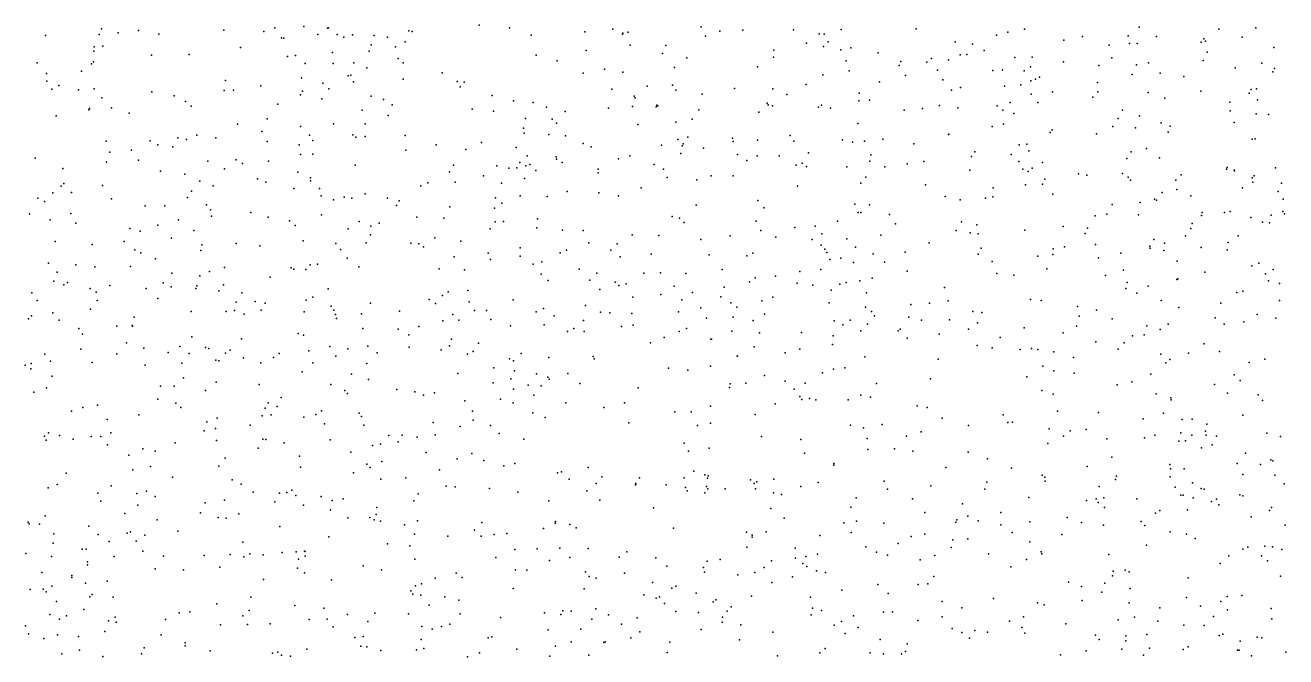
# Model space of a CAD drawing. Extents: x 2 to 99999, y 0 to 49999.
# Drawn here: x 12509 to 24997, y 12502 to 18753 of the extents above; entities that cross this region are included whole.
import ezdxf

# ---------------------------------------------------------------- set-up
doc = ezdxf.new("R2010")
doc.units = 0
doc.header["$MEASUREMENT"] = 0
doc.layers.add('points', color=50, linetype='Continuous')

msp = doc.modelspace()

# ---------------------------------------------------------------- linework, layer by layer
at = {"layer": 'points', "color": 3}
for p in [(15270, 18740, 23), (17006, 18753, 63), (19207, 18738, 48), (23546, 18733, 13), (12710, 18653, 73), (13243, 18663, 99), (13264, 18716, 25), (13429, 18677, 19), (13631, 18701, 23), (13833, 18664, 92), (14477, 18704, 40), (14872, 18692, 13), (14981, 18726, 18), (15047, 18630, 86), (15070, 18625, 34), (15409, 18663, 63), (15503, 18723, 16), (15514, 18728, 27), (15600, 18662, 7), (15665, 18634, 62), (15753, 18657, 24), (15967, 18650, 76), (16099, 18635, 48), (16310, 18699, 44), (16341, 18692, 15), (17306, 18727, 44), (17521, 18655, 96), (18052, 18687, 47), (18329, 18715, 93), (18425, 18665, 55), (18430, 18675, 36), (18484, 18684, 16), (19248, 18645, 53), (19389, 18696, 29), (19619, 18705, 3), (20119, 18709, 94), (20375, 18668, 25), (20425, 18666, 49), (20593, 18711, 7), (21337, 18717, 98), (22132, 18655, 66), (22243, 18684, 50), (22408, 18714, 51), (22984, 18643, 14), (23435, 18647, 98), (23715, 18643, 3), (24186, 18618, 8), (24333, 18713, 44), (24564, 18636, 90), (24699, 18729, 89), (13189, 18497, 76), (13191, 18540, 3), (13279, 18545, 98), (14643, 18534, 31), (15553, 18482, 85), (15917, 18497, 39), (15937, 18560, 17), (16178, 18540, 31), (16273, 18588, 96), (18065, 18503, 95), (18501, 18557, 38), (18854, 18553, 20), (19927, 18506, 64), (20249, 18576, 35), (20418, 18542, 47), (20462, 18589, 8), (20590, 18509, 26), (20688, 18531, 73), (21722, 18589, 78), (21893, 18566, 95), (22009, 18503, 31), (22799, 18605, 77), (23247, 18557, 51), (23449, 18573, 20), (23524, 18574, 31), (24159, 18584, 36), (24200, 18594, 69), (24219, 18486, 16), (24877, 18534, 39), (12627, 18380, 53), (13167, 18370, 68), (13187, 18390, 20), (13759, 18456, 11), (14132, 18462, 29), (15109, 18445, 71), (15187, 18454, 40), (15284, 18375, 66), (15561, 18375, 85), (15766, 18381, 41), (16204, 18424, 33), (16252, 18380, 12), (17571, 18456, 71), (17779, 18400, 37), (18823, 18473, 43), (19064, 18432, 54), (19921, 18436, 65), (20642, 18402, 90), (20958, 18480, 47), (21184, 18394, 31), (21442, 18386, 84), (21487, 18423, 65), (21657, 18412, 59), (21770, 18461, 35), (21838, 18465, 59), (22314, 18435, 29), (22483, 18437, 92), (22794, 18392, 89), (23275, 18430, 46), (23517, 18362, 43), (23636, 18382, 63), (24180, 18404, 61), (24761, 18379, 56), (12719, 18277, 84), (13068, 18297, 65), (15245, 18234, 18), (15709, 18253, 91), (15734, 18259, 50), (15895, 18330, 87), (16640, 18282, 88), (18038, 18278, 66), (18248, 18317, 96), (18429, 18289, 51), (18941, 18334, 59), (19763, 18341, 49), (20412, 18261, 64), (20672, 18303, 38), (21166, 18353, 17), (21229, 18255, 75), (21548, 18308, 50), (22096, 18305, 90), (22191, 18311, 11), (22406, 18302, 18), (22467, 18342, 38), (22556, 18238, 43), (23146, 18355, 31), (23476, 18265, 84), (23752, 18278, 53), (23986, 18247, 1), (24496, 18333, 62), (24869, 18293, 98), (24884, 18324, 96), (12723, 18201, 48), (12772, 18119, 59), (12844, 18158, 89), (13036, 18115, 80), (13191, 18124, 56), (14492, 18205, 44), (14574, 18111, 16), (14844, 18152, 27), (15458, 18181, 88), (15516, 18124, 38), (15760, 18192, 78), (16253, 18218, 13), (16788, 18197, 25), (16818, 18142, 43), (16857, 18190, 5), (18319, 18121, 62), (18669, 18151, 46), (18921, 18161, 97), (18955, 18110, 1), (19535, 18128, 82), (19917, 18125, 91), (20247, 18167, 75), (20971, 18194, 4), (21599, 18213, 2), (21686, 18112, 95), (21773, 18138, 87), (22210, 18149, 29), (22371, 18164, 21), (22470, 18202, 3), (22517, 18220, 96), (23133, 18187, 57), (24655, 18117, 2), (24708, 18124, 98), (13268, 18036, 41), (13765, 18094, 15), (13984, 18055, 15), (14098, 17999, 70), (14481, 18106, 39), (15237, 18063, 99), (15257, 18101, 31), (15449, 18025, 62), (15936, 18052, 87), (16058, 18019, 19), (17135, 18059, 48), (17345, 18005, 49), (17542, 17989, 26), (18541, 18051, 18), (18551, 18034, 43), (19217, 18070, 68), (20054, 18069, 19), (20767, 18006, 23), (20770, 18081, 21), (20872, 18010, 71), (22268, 17987, 89), (22473, 18070, 9), (22540, 17987, 15), (22687, 18093, 21), (23085, 18041, 97), (23135, 18095, 88), (23635, 18088, 43), (23799, 18031, 28), (24154, 18099, 41), (24442, 17992, 96), (24633, 18080, 50), (24717, 18015, 67), (13141, 17917, 12), (13146, 17929, 53), (13363, 17934, 73), (13540, 17883, 95), (14154, 17953, 44), (15012, 17971, 14), (15848, 17913, 2), (16105, 17859, 32), (16145, 17965, 23), (16937, 17924, 33), (17147, 17903, 11), (17675, 17941, 38), (17858, 17898, 16), (18286, 17933, 43), (18526, 17948, 70), (18761, 17944, 93), (18765, 17961, 50), (18775, 17955, 95), (19184, 17916, 57), (19777, 17893, 96), (19860, 17982, 86), (19868, 17964, 77), (19913, 17954, 14), (20368, 17941, 87), (20397, 17963, 8), (20488, 17932, 5), (21218, 17914, 66), (21399, 17929, 49), (21565, 17959, 28), (21747, 17936, 36), (22139, 17956, 26), (22194, 17914, 71), (22302, 17879, 91), (23380, 17912, 99), (24446, 17906, 67), (24705, 17875, 12), (24827, 17868, 60), (12817, 17857, 61), (14612, 17775, 95), (14907, 17828, 85), (15237, 17751, 25), (15564, 17776, 4), (15878, 17776, 69), (17444, 17736, 51), (17464, 17829, 39), (17729, 17823, 74), (17774, 17785, 80), (18579, 17772, 12), (18956, 17794, 11), (19115, 17825, 82), (20757, 17782, 3), (22087, 17750, 13), (22200, 17774, 74), (23284, 17752, 34), (23336, 17831, 99), (23509, 17738, 64), (23549, 17857, 34), (23761, 17788, 66), (23851, 17753, 69), (24487, 17790, 27), (13747, 17608, 7), (14020, 17638, 96), (14107, 17623, 93), (14211, 17666, 26), (14397, 17638, 92), (14852, 17703, 8), (15324, 17666, 22), (15359, 17613, 98), (15754, 17669, 9), (15784, 17646, 32), (15876, 17653, 40), (16274, 17662, 1), (17453, 17686, 45), (17698, 17672, 21), (17863, 17657, 64), (18973, 17621, 58), (19073, 17646, 18), (19517, 17636, 37), (19764, 17616, 36), (20088, 17661, 91), (20605, 17620, 96), (21004, 17624, 39), (21655, 17673, 73), (21659, 17675, 52), (22662, 17692, 79), (22682, 17718, 42), (23121, 17678, 99), (23831, 17694, 97), (24663, 17624, 79), (24692, 17630, 89), (13311, 17605, 6), (13347, 17498, 65), (13561, 17515, 89), (13823, 17568, 42), (13972, 17550, 62), (14906, 17601, 75), (15223, 17570, 94), (16280, 17518, 7), (16582, 17571, 98), (16873, 17524, 26), (17030, 17593, 73), (17372, 17543, 33), (18037, 17581, 91), (18115, 17551, 63), (18812, 17565, 20), (19018, 17561, 100), (19026, 17580, 91), (19229, 17538, 82), (19522, 17602, 16), (20123, 17606, 20), (20270, 17489, 13), (20705, 17597, 96), (20824, 17605, 9), (21313, 17579, 44), (21917, 17499, 72), (22357, 17569, 84), (22432, 17576, 19), (22450, 17509, 94), (23466, 17499, 96), (23618, 17533, 15), (12608, 17437, 63), (13315, 17397, 18), (13631, 17419, 69), (14318, 17407, 74), (14600, 17421, 64), (14661, 17384, 16), (14919, 17407, 88), (15236, 17475, 23), (15360, 17476, 14), (15779, 17368, 21), (16753, 17367, 88), (17183, 17360, 8), (17410, 17395, 46), (17468, 17362, 22), (17482, 17460, 77), (17509, 17376, 59), (17769, 17449, 39), (17773, 17428, 49), (17829, 17396, 79), (18388, 17431, 91), (18499, 17461, 29), (18739, 17376, 2), (19005, 17482, 36), (19565, 17474, 93), (19657, 17413, 82), (19761, 17459, 100), (19977, 17460, 31), (20148, 17367, 63), (20206, 17388, 50), (20876, 17409, 95), (20886, 17471, 35), (21247, 17381, 4), (21410, 17404, 33), (21883, 17455, 10), (22277, 17474, 37), (22353, 17403, 69), (22588, 17393, 25), (23421, 17435, 48), (23747, 17442, 37), (12881, 17336, 66), (13851, 17310, 19), (14092, 17278, 61), (14485, 17332, 99), (14810, 17233, 93), (15211, 17298, 80), (15336, 17242, 92), (16713, 17301, 48), (17050, 17262, 19), (17299, 17340, 21), (17380, 17341, 60), (17456, 17237, 19), (17568, 17316, 50), (18185, 17329, 84), (18186, 17293, 85), (18833, 17330, 86), (18868, 17246, 23), (19304, 17261, 37), (19522, 17264, 69), (20248, 17354, 72), (20649, 17351, 35), (20836, 17248, 0), (21024, 17353, 14), (21867, 17318, 13), (22391, 17328, 13), (22445, 17305, 86), (22484, 17338, 11), (22945, 17281, 99), (23025, 17270, 0), (23379, 17287, 61), (23437, 17248, 48), (23962, 17272, 6), (24409, 17328, 48), (24417, 17344, 67), (24487, 17319, 24), (24488, 17311, 16), (24663, 17244, 11), (24683, 17262, 4), (24895, 17343, 46), (12864, 17160, 36), (12892, 17188, 27), (13275, 17167, 99), (14157, 17110, 29), (14240, 17211, 32), (14370, 17164, 15), (14893, 17199, 44), (15169, 17138, 88), (15337, 17214, 21), (15423, 17136, 19), (16427, 17164, 66), (16499, 17192, 55), (16767, 17200, 84), (17227, 17191, 39), (17877, 17109, 13), (18610, 17144, 95), (19164, 17223, 87), (20160, 17160, 24), (20788, 17190, 8), (21427, 17174, 61), (22098, 17144, 43), (22420, 17174, 17), (22588, 17181, 54), (22610, 17230, 94), (23460, 17221, 72), (23908, 17221, 9), (23917, 17127, 86), (24569, 17143, 59), (24670, 17200, 41), (24953, 17191, 98), (12633, 17043, 42), (12699, 17008, 68), (12782, 17094, 50), (12967, 17098, 64), (13364, 17036, 37), (14118, 17047, 52), (15442, 17066, 50), (15564, 17025, 85), (15669, 17052, 68), (15744, 17041, 30), (15876, 17085, 93), (16099, 17040, 4), (16213, 17015, 58), (17168, 17046, 73), (17231, 16992, 72), (17411, 17063, 81), (17679, 17059, 10), (18191, 17094, 20), (18388, 17064, 43), (19767, 17020, 79), (20728, 16983, 91), (21624, 17057, 76), (21772, 17025, 21), (22021, 17040, 87), (22094, 17054, 17), (22690, 17082, 31), (23554, 17000, 81), (23696, 17032, 94), (23716, 17022, 69), (23771, 17098, 65), (24055, 17066, 10), (24920, 17106, 3), (24971, 17030, 58), (12551, 16887, 62), (12961, 16890, 31), (13699, 16967, 4), (13892, 16967, 69), (14306, 16975, 9), (14345, 16927, 68), (14355, 16863, 83), (14744, 16900, 5), (15444, 16877, 67), (16188, 16968, 42), (16715, 16957, 8), (17159, 16943, 88), (18917, 16860, 20), (19155, 16971, 2), (19827, 16947, 58), (20761, 16901, 32), (20788, 16898, 92), (20872, 16975, 72), (21072, 16881, 86), (23107, 16868, 10), (23223, 16884, 87), (23277, 16978, 12), (23538, 16877, 91), (24163, 16869, 87), (24169, 16900, 56), (24390, 16898, 64), (24447, 16911, 91), (24851, 16873, 21), (24968, 16911, 82), (24984, 16885, 5), (12758, 16826, 77), (13012, 16795, 29), (13545, 16740, 79), (13823, 16774, 71), (14027, 16827, 44), (14915, 16854, 96), (15126, 16816, 91), (15184, 16771, 76), (15709, 16738, 10), (15819, 16812, 21), (15932, 16764, 30), (16015, 16795, 66), (16388, 16852, 65), (16655, 16842, 88), (17115, 16739, 29), (17166, 16808, 7), (17247, 16809, 77), (17576, 16747, 80), (17583, 16836, 48), (18991, 16843, 52), (19037, 16802, 17), (19751, 16813, 74), (20135, 16752, 4), (20335, 16764, 86), (20557, 16813, 46), (21131, 16786, 11), (21783, 16806, 16), (21938, 16776, 20), (22793, 16761, 90), (23031, 16745, 34), (24057, 16741, 91), (24071, 16792, 92), (24650, 16850, 76), (24766, 16803, 82), (24834, 16798, 86), (12807, 16611, 95), (13489, 16611, 49), (13649, 16715, 44), (13957, 16647, 92), (14181, 16720, 9), (15264, 16620, 32), (15931, 16680, 66), (16566, 16649, 53), (16826, 16615, 11), (17831, 16726, 75), (18036, 16723, 25), (18522, 16679, 34), (18786, 16672, 73), (19201, 16632, 69), (19493, 16668, 3), (19796, 16720, 73), (19944, 16654, 91), (20304, 16633, 30), (20402, 16690, 86), (20647, 16640, 13), (20986, 16676, 32), (21733, 16720, 34), (21870, 16700, 86), (21948, 16689, 84), (22411, 16724, 81), (23011, 16691, 30), (23690, 16634, 50), (24003, 16668, 81), (24525, 16669, 22), (13172, 16582, 88), (13594, 16530, 96), (13656, 16502, 26), (14250, 16524, 56), (14259, 16579, 25), (14600, 16594, 20), (14832, 16569, 18), (15586, 16592, 52), (15634, 16534, 64), (15886, 16600, 38), (16328, 16597, 30), (16409, 16591, 54), (16454, 16560, 13), (17097, 16497, 81), (17413, 16550, 44), (17808, 16499, 70), (17871, 16528, 40), (18093, 16600, 36), (18310, 16527, 92), (18374, 16589, 76), (18709, 16487, 79), (19716, 16498, 36), (20394, 16577, 37), (20432, 16537, 1), (20450, 16505, 11), (20734, 16555, 47), (20911, 16491, 14), (21226, 16507, 63), (21464, 16601, 83), (21951, 16488, 96), (21980, 16547, 96), (22689, 16485, 87), (22691, 16540, 71), (22805, 16560, 22), (23112, 16582, 62), (23363, 16496, 47), (23650, 16567, 89), (23654, 16547, 4), (23788, 16524, 20), (23794, 16597, 34), (24160, 16554, 60), (24417, 16529, 84), (24426, 16603, 45), (12739, 16399, 84), (13010, 16380, 32), (13199, 16362, 64), (13554, 16365, 93), (13801, 16441, 33), (15332, 16382, 16), (15406, 16388, 75), (15700, 16448, 83), (15813, 16362, 18), (16760, 16461, 61), (17120, 16435, 78), (17413, 16469, 62), (17542, 16388, 41), (17627, 16411, 50), (18402, 16461, 23), (19285, 16480, 29), (19657, 16472, 13), (20480, 16436, 34), (20588, 16447, 93), (20715, 16406, 48), (21021, 16407, 3), (22088, 16416, 80), (22541, 16466, 9), (23141, 16452, 78), (23921, 16417, 90), (24662, 16371, 78), (24730, 16397, 28), (12827, 16310, 95), (13962, 16299, 94), (14238, 16273, 21), (14336, 16315, 1), (14485, 16354, 54), (14937, 16258, 23), (15145, 16353, 20), (15172, 16338, 33), (15289, 16336, 26), (16610, 16343, 89), (16861, 16331, 63), (17620, 16289, 42), (17996, 16340, 62), (18171, 16299, 73), (18636, 16300, 89), (18804, 16302, 57), (19055, 16296, 58), (19415, 16335, 18), (19740, 16252, 72), (19941, 16270, 86), (20182, 16315, 68), (20392, 16334, 97), (20901, 16249, 44), (21245, 16320, 75), (22135, 16295, 94), (22303, 16280, 84), (22629, 16341, 97), (23210, 16276, 6), (23390, 16329, 33), (23918, 16237, 28), (23927, 16242, 39), (24196, 16309, 49), (24797, 16293, 11), (24871, 16335, 57), (12793, 16219, 92), (12892, 16183, 74), (12927, 16207, 90), (13153, 16148, 40), (13213, 16112, 40), (13347, 16178, 79), (13706, 16149, 14), (13875, 16202, 58), (13956, 16164, 96), (14199, 16148, 89), (14210, 16173, 96), (14426, 16123, 18), (14472, 16185, 63), (15510, 16144, 17), (16699, 16116, 70), (16895, 16126, 65), (17689, 16225, 21), (18102, 16231, 70), (18202, 16136, 18), (18353, 16211, 30), (18389, 16176, 21), (18464, 16195, 72), (18939, 16171, 40), (19433, 16161, 47), (19684, 16214, 32), (20158, 16200, 39), (20312, 16179, 16), (20493, 16131, 21), (20579, 16189, 57), (20642, 16208, 43), (20778, 16223, 51), (21615, 16158, 91), (23413, 16147, 7), (23426, 16206, 57), (23633, 16169, 100), (24571, 16122, 39), (24827, 16222, 23), (24934, 16198, 66), (12576, 16103, 3), (12627, 16027, 11), (13223, 16028, 74), (13824, 16050, 54), (14599, 16011, 78), (14656, 16106, 91), (14786, 16018, 19), (14888, 16002, 52), (15294, 16032, 26), (15360, 16062, 12), (15930, 16003, 94), (16511, 16039, 65), (16573, 16000, 72), (16643, 16077, 92), (16908, 16014, 76), (17344, 16036, 94), (18527, 16063, 79), (18807, 16089, 91), (19014, 16035, 90), (19119, 16107, 83), (19400, 16064, 34), (19501, 16004, 91), (19805, 16024, 99), (19915, 16062, 54), (20474, 16005, 19), (20845, 16105, 6), (21282, 15988, 90), (21468, 16001, 76), (21654, 16026, 30), (22468, 16037, 77), (22574, 16028, 22), (23523, 16102, 54), (23764, 16027, 42), (24352, 16003, 16), (24512, 16108, 40), (24936, 16030, 20), (12571, 15876, 77), (12782, 15906, 5), (13157, 15944, 89), (13590, 15865, 4), (14153, 15920, 44), (14501, 15919, 30), (14583, 15931, 44), (14680, 15894, 5), (14847, 15932, 49), (15274, 15915, 89), (15540, 15974, 31), (15566, 15932, 47), (15584, 15889, 70), (15842, 15896, 94), (16216, 15924, 73), (16745, 15889, 42), (16961, 15930, 61), (17078, 15931, 93), (17571, 15916, 84), (17645, 15948, 34), (17748, 15877, 2), (18061, 15978, 57), (18208, 15912, 26), (18302, 15905, 49), (18519, 15900, 14), (18981, 15918, 43), (19202, 15955, 34), (19521, 15865, 23), (19560, 15963, 70), (19832, 15894, 42), (20833, 15962, 22), (20894, 15921, 73), (20922, 15877, 30), (21262, 15863, 56), (21896, 15919, 5), (21987, 15910, 23), (22935, 15968, 20), (22950, 15875, 76), (23122, 15933, 43), (23939, 15959, 30), (24714, 15890, 95), (12542, 15848, 43), (12845, 15834, 72), (13042, 15751, 1), (13417, 15776, 83), (13568, 15781, 61), (13572, 15776, 61), (15594, 15850, 42), (15854, 15750, 93), (16205, 15746, 82), (16410, 15770, 99), (16647, 15828, 95), (16806, 15834, 65), (17123, 15841, 86), (17318, 15777, 53), (17650, 15789, 13), (17945, 15753, 79), (18041, 15832, 7), (18416, 15770, 82), (18532, 15783, 68), (19060, 15752, 28), (19259, 15855, 47), (19720, 15829, 46), (20523, 15826, 60), (20610, 15787, 13), (20683, 15834, 8), (20852, 15794, 91), (21178, 15745, 40), (21387, 15834, 62), (21664, 15836, 18), (21855, 15744, 57), (21944, 15809, 36), (22405, 15757, 85), (22924, 15775, 37), (23277, 15847, 52), (23622, 15777, 92), (23754, 15742, 54), (23832, 15793, 98), (24296, 15856, 4), (24388, 15793, 68), (24580, 15816, 12), (24898, 15854, 30), (13077, 15696, 2), (13513, 15610, 5), (14159, 15670, 80), (14653, 15649, 69), (15214, 15703, 81), (15265, 15685, 92), (16311, 15688, 58), (16732, 15645, 21), (17881, 15722, 4), (18047, 15721, 40), (18838, 15661, 67), (18986, 15723, 59), (19300, 15647, 98), (19309, 15647, 31), (19510, 15725, 29), (19785, 15708, 100), (20201, 15711, 7), (20513, 15679, 65), (20786, 15727, 73), (21156, 15728, 81), (21247, 15655, 92), (21563, 15696, 68), (22166, 15663, 13), (22793, 15708, 29), (23115, 15618, 60), (23478, 15680, 25), (23594, 15690, 66), (12705, 15499, 9), (13062, 15546, 45), (13417, 15502, 65), (13684, 15558, 93), (13925, 15514, 13), (14041, 15573, 66), (14135, 15505, 72), (14296, 15563, 48), (14328, 15554, 14), (14494, 15507, 36), (14540, 15536, 22), (15025, 15505, 42), (15319, 15530, 49), (15527, 15573, 69), (15706, 15550, 46), (15904, 15577, 79), (15996, 15509, 16), (16312, 15566, 24), (16630, 15539, 22), (16712, 15580, 53), (16892, 15498, 46), (16948, 15523, 91), (16999, 15606, 12), (17424, 15503, 79), (18703, 15609, 32), (19730, 15570, 76), (20037, 15509, 8), (20183, 15547, 45), (20505, 15592, 58), (21939, 15582, 21), (22089, 15559, 34), (22365, 15545, 25), (22478, 15554, 59), (22541, 15544, 90), (22700, 15522, 73), (23337, 15546, 80), (23397, 15608, 13), (23760, 15499, 49), (24032, 15506, 66), (24187, 15599, 73), (24340, 15524, 3), (12509, 15390, 18), (12567, 15404, 6), (12759, 15428, 40), (13174, 15414, 81), (13698, 15389, 0), (14060, 15408, 17), (14398, 15437, 7), (14427, 15430, 35), (14672, 15461, 95), (14842, 15413, 58), (14968, 15464, 93), (15358, 15411, 55), (15587, 15478, 24), (15895, 15404, 43), (17153, 15363, 34), (17306, 15451, 97), (17347, 15432, 97), (17695, 15463, 30), (18136, 15475, 74), (18147, 15450, 79), (19299, 15377, 38), (19562, 15476, 9), (19565, 15478, 50), (20629, 15362, 45), (20828, 15470, 82), (21554, 15447, 52), (22590, 15379, 72), (22895, 15466, 61), (23810, 15413, 49), (23849, 15446, 89), (24634, 15414, 31), (24789, 15449, 43), (12566, 15353, 4), (12777, 15279, 61), (14076, 15263, 90), (15253, 15322, 59), (15741, 15300, 50), (15909, 15246, 30), (16795, 15305, 83), (17321, 15254, 40), (17357, 15334, 61), (17573, 15303, 50), (17686, 15271, 26), (17699, 15250, 18), (17885, 15307, 47), (18882, 15358, 59), (19072, 15340, 40), (19832, 15287, 18), (20406, 15314, 7), (20516, 15349, 2), (21478, 15253, 50), (22432, 15274, 15), (22698, 15333, 61), (22900, 15311, 34), (23659, 15301, 6), (24485, 15292, 88), (24544, 15236, 70), (12596, 15120, 41), (12719, 15164, 22), (13849, 15180, 64), (13986, 15182, 94), (14294, 15138, 21), (14401, 15220, 9), (14827, 15196, 31), (15537, 15196, 58), (15677, 15138, 99), (16190, 15148, 31), (16370, 15126, 26), (16564, 15116, 7), (17145, 15215, 58), (17345, 15151, 72), (17492, 15190, 90), (17622, 15185, 9), (18004, 15208, 53), (18581, 15165, 63), (19486, 15168, 21), (19494, 15203, 43), (19648, 15209, 66), (20039, 15229, 96), (20127, 15150, 87), (20235, 15212, 39), (20941, 15207, 30), (22579, 15139, 87), (23327, 15193, 10), (23472, 15225, 97), (24292, 15198, 73), (24421, 15111, 41), (13224, 14994, 68), (13823, 15052, 6), (14002, 15012, 12), (14915, 15017, 22), (15044, 15070, 22), (15703, 15107, 10), (16455, 15093, 58), (16866, 15036, 97), (17219, 15051, 45), (17342, 15016, 47), (17547, 15093, 80), (17864, 15016, 17), (18445, 15015, 29), (19940, 15005, 17), (20184, 15077, 29), (20204, 15050, 92), (20280, 15057, 66), (20341, 15044, 66), (20661, 15047, 34), (20788, 15093, 87), (20884, 15073, 97), (21345, 14986, 77), (22694, 15100, 36), (23712, 15106, 22), (23858, 15065, 94), (23860, 15047, 66), (24724, 15095, 24), (24767, 15039, 53), (12967, 14933, 80), (13081, 14968, 92), (13634, 14896, 59), (14052, 14968, 62), (14412, 14865, 65), (14856, 14886, 30), (14887, 14964, 81), (14947, 14896, 55), (15006, 14979, 40), (15269, 14874, 17), (15389, 14899, 93), (15444, 14936, 35), (15817, 14913, 73), (15840, 14881, 95), (16939, 14934, 41), (17538, 14916, 1), (17660, 14869, 57), (18242, 14971, 81), (18945, 14926, 70), (19106, 14926, 74), (19299, 14982, 7), (19741, 14899, 13), (21445, 14971, 42), (21592, 14865, 38), (22196, 14896, 42), (22737, 14933, 51), (23141, 14919, 71), (23787, 14914, 8), (24571, 14892, 41), (13320, 14851, 83), (14282, 14739, 33), (14310, 14828, 99), (14395, 14762, 97), (14738, 14795, 70), (15474, 14809, 57), (15863, 14796, 9), (16552, 14820, 7), (16817, 14782, 67), (16946, 14845, 85), (17120, 14790, 80), (18489, 14817, 86), (19169, 14793, 74), (19299, 14814, 69), (20685, 14794, 47), (20814, 14768, 21), (20999, 14802, 65), (21855, 14793, 34), (22243, 14820, 18), (22290, 14824, 31), (22652, 14759, 14), (22861, 14738, 15), (23021, 14751, 27), (23583, 14856, 82), (23969, 14851, 98), (24070, 14853, 8), (24216, 14805, 85), (12701, 14686, 53), (12716, 14646, 28), (12740, 14720, 94), (12849, 14694, 17), (12984, 14657, 54), (13162, 14684, 26), (13258, 14683, 24), (13356, 14719, 27), (13994, 14620, 80), (14403, 14644, 96), (14862, 14656, 22), (14894, 14653, 33), (15075, 14620, 67), (15529, 14651, 49), (16113, 14691, 21), (16203, 14630, 62), (16244, 14695, 12), (16393, 14675, 8), (16571, 14698, 32), (17205, 14713, 50), (17448, 14655, 15), (19037, 14618, 94), (19802, 14684, 78), (20192, 14653, 30), (20849, 14663, 48), (21241, 14686, 48), (21384, 14728, 51), (22641, 14612, 83), (22794, 14686, 16), (23224, 14661, 84), (23598, 14670, 27), (23699, 14696, 94), (23939, 14636, 96), (23957, 14719, 50), (24003, 14638, 84), (24065, 14696, 50), (24201, 14735, 89), (24207, 14696, 53), (24312, 14687, 39), (24809, 14714, 1), (24946, 14683, 87), (13324, 14600, 52), (13536, 14497, 29), (13673, 14562, 72), (13797, 14536, 62), (14818, 14568, 36), (15227, 14487, 93), (15734, 14526, 41), (15950, 14592, 51), (16030, 14605, 72), (16480, 14524, 34), (16935, 14514, 73), (19079, 14538, 77), (19284, 14566, 68), (20230, 14518, 16), (20856, 14555, 42), (21120, 14560, 50), (21302, 14537, 58), (21849, 14527, 97), (24162, 14571, 25), (24269, 14599, 38), (24597, 14517, 30), (13752, 14384, 13), (14427, 14388, 11), (14489, 14467, 34), (15237, 14380, 76), (15895, 14409, 36), (15926, 14375, 92), (16043, 14434, 25), (16788, 14463, 94), (17051, 14445, 47), (17251, 14393, 27), (17360, 14416, 93), (18087, 14377, 34), (20519, 14416, 30), (20521, 14398, 70), (21629, 14374, 68), (22043, 14461, 17), (22280, 14368, 16), (23028, 14386, 59), (23275, 14478, 28), (23848, 14404, 26), (23856, 14363, 2), (23991, 14363, 24), (24515, 14415, 67), (24748, 14405, 9), (24848, 14450, 22), (24868, 14443, 39), (12916, 14319, 49), (13575, 14353, 37), (13968, 14279, 73), (14558, 14254, 77), (15763, 14322, 82), (16031, 14259, 88), (16280, 14273, 80), (16615, 14351, 90), (17781, 14323, 66), (17821, 14333, 79), (17899, 14261, 18), (18223, 14284, 51), (18594, 14273, 25), (19038, 14273, 16), (19133, 14339, 28), (19242, 14304, 46), (19268, 14269, 16), (19274, 14293, 44), (19695, 14254, 61), (19925, 14261, 13), (21020, 14240, 71), (22583, 14301, 41), (22609, 14280, 15), (22612, 14241, 88), (23310, 14257, 21), (23319, 14291, 27), (23851, 14282, 76), (24571, 14306, 28), (24889, 14301, 29), (12737, 14174, 10), (12826, 14208, 34), (13230, 14120, 28), (13362, 14194, 97), (13614, 14119, 27), (13710, 14142, 66), (14648, 14212, 92), (14767, 14132, 13), (15029, 14123, 4), (15101, 14127, 69), (15149, 14150, 15), (16401, 14114, 7), (16680, 14190, 74), (16767, 14184, 94), (17110, 14167, 67), (17389, 14131, 58), (18073, 14146, 25), (18164, 14218, 56), (18556, 14203, 54), (18559, 14217, 44), (18858, 14204, 41), (19050, 14179, 85), (19068, 14145, 27), (19242, 14124, 4), (19257, 14186, 60), (19273, 14163, 81), (19444, 14163, 32), (19729, 14217, 9), (19744, 14165, 10), (19758, 14234, 45), (19921, 14125, 40), (20193, 14186, 76), (20365, 14228, 44), (21050, 14160, 87), (21482, 14195, 24), (22015, 14160, 94), (22035, 14232, 24), (23148, 14188, 54), (23902, 14181, 58), (24072, 14224, 30), (24160, 14169, 26), (24189, 14162, 8), (24982, 14213, 27), (13260, 14044, 9), (13625, 14004, 95), (13797, 14088, 84), (14291, 14025, 19), (14485, 14052, 71), (14981, 14036, 4), (15190, 14100, 48), (15267, 14003, 60), (15440, 14090, 71), (15550, 14049, 4), (15660, 14066, 34), (16358, 14047, 76), (17696, 14046, 48), (18201, 14053, 54), (20002, 14110, 27), (20742, 14076, 27), (21298, 14067, 14), (21793, 14017, 94), (22453, 14080, 35), (23023, 14049, 68), (23118, 14066, 16), (23139, 14029, 97), (23195, 14074, 85), (23522, 14066, 78), (23958, 14101, 91), (23980, 14103, 95), (24079, 14076, 80), (24262, 14038, 21), (24309, 14062, 94), (24335, 14007, 74), (24542, 14106, 71), (24571, 14096, 5), (12708, 13898, 88), (13496, 13921, 36), (14245, 13926, 54), (14422, 13880, 92), (14501, 13875, 62), (14626, 13917, 20), (15533, 13955, 33), (15706, 13877, 30), (15922, 13881, 90), (15986, 13910, 97), (15991, 13981, 85), (18732, 13975, 39), (19896, 13970, 96), (20028, 13874, 12), (20689, 13982, 32), (21420, 13930, 12), (21847, 13895, 21), (22175, 13931, 24), (22831, 13880, 100), (23202, 13979, 1), (23706, 13922, 14), (23748, 13950, 2), (24022, 13955, 83), (24654, 13888, 14), (24834, 13951, 9), (24855, 13979, 88), (12540, 13834, 76), (12548, 13817, 29), (12652, 13814, 15), (13141, 13795, 27), (13551, 13740, 75), (13816, 13859, 58), (14022, 13745, 47), (15033, 13791, 40), (15967, 13858, 63), (16029, 13846, 67), (16267, 13808, 81), (16397, 13847, 43), (16960, 13755, 95), (17033, 13830, 41), (17642, 13772, 34), (17759, 13825, 88), (17763, 13840, 80), (17905, 13810, 27), (17968, 13777, 23), (18931, 13776, 21), (19654, 13737, 26), (19848, 13739, 3), (20619, 13828, 72), (20744, 13844, 30), (21014, 13826, 73), (21729, 13836, 81), (21737, 13857, 5), (21948, 13849, 52), (22173, 13808, 57), (22461, 13837, 98), (22973, 13831, 83), (23190, 13806, 84), (23564, 13842, 61), (23599, 13802, 4), (23852, 13740, 4), (24990, 13805, 71), (12786, 13628, 26), (12793, 13720, 15), (13232, 13712, 77), (13340, 13643, 46), (13520, 13725, 42), (13607, 13645, 44), (13694, 13707, 82), (14666, 13638, 3), (15518, 13690, 79), (16099, 13620, 45), (16366, 13715, 14), (16697, 13697, 89), (17025, 13695, 71), (17156, 13714, 35), (17279, 13723, 48), (19711, 13707, 46), (19712, 13686, 30), (20380, 13703, 52), (20690, 13733, 26), (21156, 13622, 55), (21286, 13693, 42), (21420, 13716, 4), (21697, 13659, 28), (21846, 13669, 63), (22288, 13732, 20), (22462, 13640, 83), (22778, 13712, 28), (24012, 13716, 77), (24100, 13674, 19), (12517, 13525, 73), (12771, 13496, 27), (13075, 13567, 46), (13112, 13566, 15), (13390, 13495, 44), (13675, 13547, 86), (13878, 13498, 6), (14282, 13505, 17), (14539, 13516, 98), (14674, 13492, 92), (14734, 13521, 32), (14866, 13511, 22), (15054, 13534, 78), (15192, 13542, 54), (15275, 13549, 19), (15282, 13545, 47), (15283, 13499, 90), (16320, 13599, 91), (17361, 13565, 20), (17582, 13571, 63), (17804, 13577, 15), (18085, 13575, 61), (18392, 13488, 98), (18468, 13540, 63), (19659, 13586, 7), (20136, 13577, 46), (20243, 13495, 16), (20359, 13518, 59), (20838, 13592, 58), (20943, 13538, 69), (21051, 13507, 32), (21520, 13504, 4), (21682, 13583, 15), (22052, 13522, 36), (22573, 13541, 49), (22580, 13520, 74), (23243, 13516, 9), (23618, 13606, 78), (24432, 13500, 25), (24571, 13566, 15), (24622, 13588, 20), (24755, 13502, 84), (24790, 13598, 42), (24866, 13589, 8), (24957, 13565, 58), (13125, 13441, 87), (13126, 13412, 58), (13797, 13371, 68), (14079, 13364, 13), (14436, 13389, 22), (15206, 13380, 17), (15215, 13468, 12), (15857, 13403, 71), (16039, 13364, 28), (16369, 13468, 28), (17173, 13485, 43), (17366, 13364, 80), (17704, 13456, 29), (17903, 13484, 11), (18757, 13481, 16), (18866, 13398, 45), (19227, 13386, 30), (19265, 13449, 46), (19393, 13465, 83), (19831, 13385, 19), (19901, 13451, 84), (20141, 13479, 47), (20214, 13427, 56), (20251, 13396, 11), (21375, 13462, 98), (22272, 13393, 3), (22427, 13465, 78), (24346, 13425, 74), (24817, 13451, 8), (12674, 13336, 45), (12970, 13307, 0), (12972, 13287, 11), (13321, 13250, 1), (14869, 13267, 89), (15275, 13332, 93), (15542, 13265, 69), (16570, 13279, 42), (16779, 13331, 44), (16838, 13288, 6), (17480, 13358, 32), (18061, 13342, 94), (18095, 13297, 54), (18165, 13280, 14), (18445, 13330, 15), (18723, 13238, 19), (19238, 13339, 9), (19569, 13314, 78), (19736, 13337, 30), (19906, 13238, 15), (20111, 13295, 1), (20348, 13354, 3), (20437, 13336, 65), (21509, 13297, 84), (22843, 13242, 39), (23281, 13304, 70), (23287, 13351, 0), (23406, 13358, 80), (23444, 13342, 16), (24029, 13283, 45), (24945, 13299, 44), (12559, 13169, 95), (12686, 13170, 23), (12716, 13144, 74), (12774, 13201, 53), (13106, 13232, 93), (13174, 13117, 61), (16329, 13154, 86), (16349, 13123, 98), (16377, 13205, 18), (16428, 13113, 62), (16434, 13224, 91), (17343, 13177, 59), (18048, 13176, 53), (18637, 13114, 71), (18914, 13180, 28), (18956, 13201, 96), (19155, 13133, 93), (20598, 13160, 86), (20956, 13219, 97), (21059, 13128, 94), (21356, 13218, 83), (21452, 13223, 98), (22972, 13199, 89), (23175, 13142, 53), (23206, 13230, 49), (23456, 13179, 57), (12820, 13048, 37), (13151, 13094, 86), (13381, 13092, 1), (14409, 13025, 76), (14744, 13091, 27), (15179, 13010, 54), (16511, 13013, 60), (16665, 13094, 42), (16804, 13063, 71), (18760, 13081, 42), (18793, 13096, 8), (18841, 13031, 71), (19324, 13046, 75), (19351, 13067, 14), (19504, 12998, 3), (19705, 13101, 84), (20289, 13092, 19), (21594, 13050, 2), (22102, 13079, 3), (22536, 13037, 91), (22602, 13015, 53), (22980, 13058, 65), (23447, 13036, 21), (24015, 13088, 48), (24152, 13003, 41), (24352, 13048, 98), (24415, 13100, 53), (24563, 13110, 47), (12753, 12922, 40), (12848, 12874, 73), (12917, 12906, 15), (13089, 12971, 31), (13401, 12894, 42), (13898, 12870, 16), (14033, 12937, 26), (14140, 12948, 41), (14664, 12909, 15), (14729, 12961, 40), (15323, 12870, 81), (15467, 12984, 63), (15499, 12873, 93), (15701, 12921, 93), (15974, 12935, 78), (16307, 12927, 21), (16818, 12926, 72), (17218, 12891, 69), (17653, 12936, 47), (17817, 12920, 16), (17834, 12958, 30), (17919, 12955, 55), (18121, 12876, 31), (18161, 12976, 99), (18289, 12918, 59), (18572, 12888, 44), (18954, 12950, 97), (19179, 12940, 21), (19417, 12894, 53), (19462, 12953, 42), (20294, 12918, 96), (20308, 12982, 86), (20398, 12961, 45), (20716, 12909, 83), (21013, 12945, 10), (21101, 12947, 32), (21594, 12897, 60), (21789, 12987, 30), (22397, 12899, 19), (23336, 12867, 79), (23499, 12894, 38), (23748, 12987, 24), (24282, 12901, 19), (24420, 12968, 65), (24853, 12980, 34), (24858, 12877, 51), (12512, 12810, 97), (13297, 12753, 55), (13336, 12859, 13), (13409, 12844, 92), (14444, 12818, 17), (14713, 12821, 59), (14937, 12827, 66), (15559, 12799, 28), (15905, 12852, 92), (16440, 12803, 0), (16540, 12774, 82), (16633, 12802, 40), (16717, 12825, 68), (17690, 12768, 9), (18012, 12774, 26), (18416, 12826, 88), (18599, 12749, 72), (19204, 12771, 78), (19414, 12846, 10), (19597, 12818, 100), (19915, 12746, 40), (20523, 12815, 88), (20597, 12852, 53), (20761, 12792, 11), (21351, 12861, 4), (21691, 12781, 79), (21789, 12744, 45), (21915, 12763, 64), (22043, 12745, 15), (22259, 12855, 93), (22381, 12792, 25), (22819, 12828, 60), (23730, 12856, 64), (23987, 12816, 27), (24189, 12812, 78), (12541, 12728, 1), (12695, 12682, 8), (12828, 12720, 52), (13037, 12704, 64), (13856, 12720, 31), (14095, 12640, 89), (15774, 12693, 93), (15858, 12704, 29), (16432, 12673, 65), (17095, 12691, 16), (17133, 12701, 68), (17918, 12651, 44), (18240, 12644, 33), (18254, 12650, 89), (18510, 12689, 63), (18895, 12648, 34), (19585, 12669, 93), (20631, 12733, 57), (20978, 12672, 72), (21246, 12629, 76), (21865, 12688, 19), (22411, 12735, 58), (23113, 12717, 87), (23149, 12673, 40), (23411, 12660, 91), (23414, 12709, 72), (23620, 12722, 89), (24338, 12712, 21), (24373, 12726, 8), (24546, 12658, 22), (24714, 12697, 32), (24759, 12689, 73), (12873, 12530, 3), (13048, 12569, 85), (13279, 12504, 36), (13660, 12531, 64), (13689, 12592, 90), (14094, 12612, 38), (14342, 12562, 10), (14959, 12539, 52), (15013, 12547, 22), (15048, 12517, 74), (15137, 12508, 27), (15300, 12577, 86), (15835, 12608, 30), (15893, 12602, 10), (16031, 12565, 84), (16386, 12571, 46), (16459, 12585, 39), (16890, 12502, 72), (17009, 12542, 8), (17381, 12578, 75), (17706, 12507, 62), (17763, 12608, 86), (18094, 12517, 62), (18870, 12546, 99), (19963, 12510, 63), (20380, 12541, 34), (20433, 12584, 34), (20879, 12540, 86), (21012, 12532, 42), (21189, 12532, 5), (21229, 12555, 57), (22766, 12520, 70), (23020, 12562, 87), (23373, 12578, 35), (23588, 12519, 67), (23648, 12589, 76), (23980, 12574, 87), (24029, 12602, 93), (24520, 12567, 86), (24534, 12566, 22), (24657, 12510, 24), (24997, 12548, 29)]:
    msp.add_point(p, dxfattribs=at)

doc.saveas('drawing.dxf')
